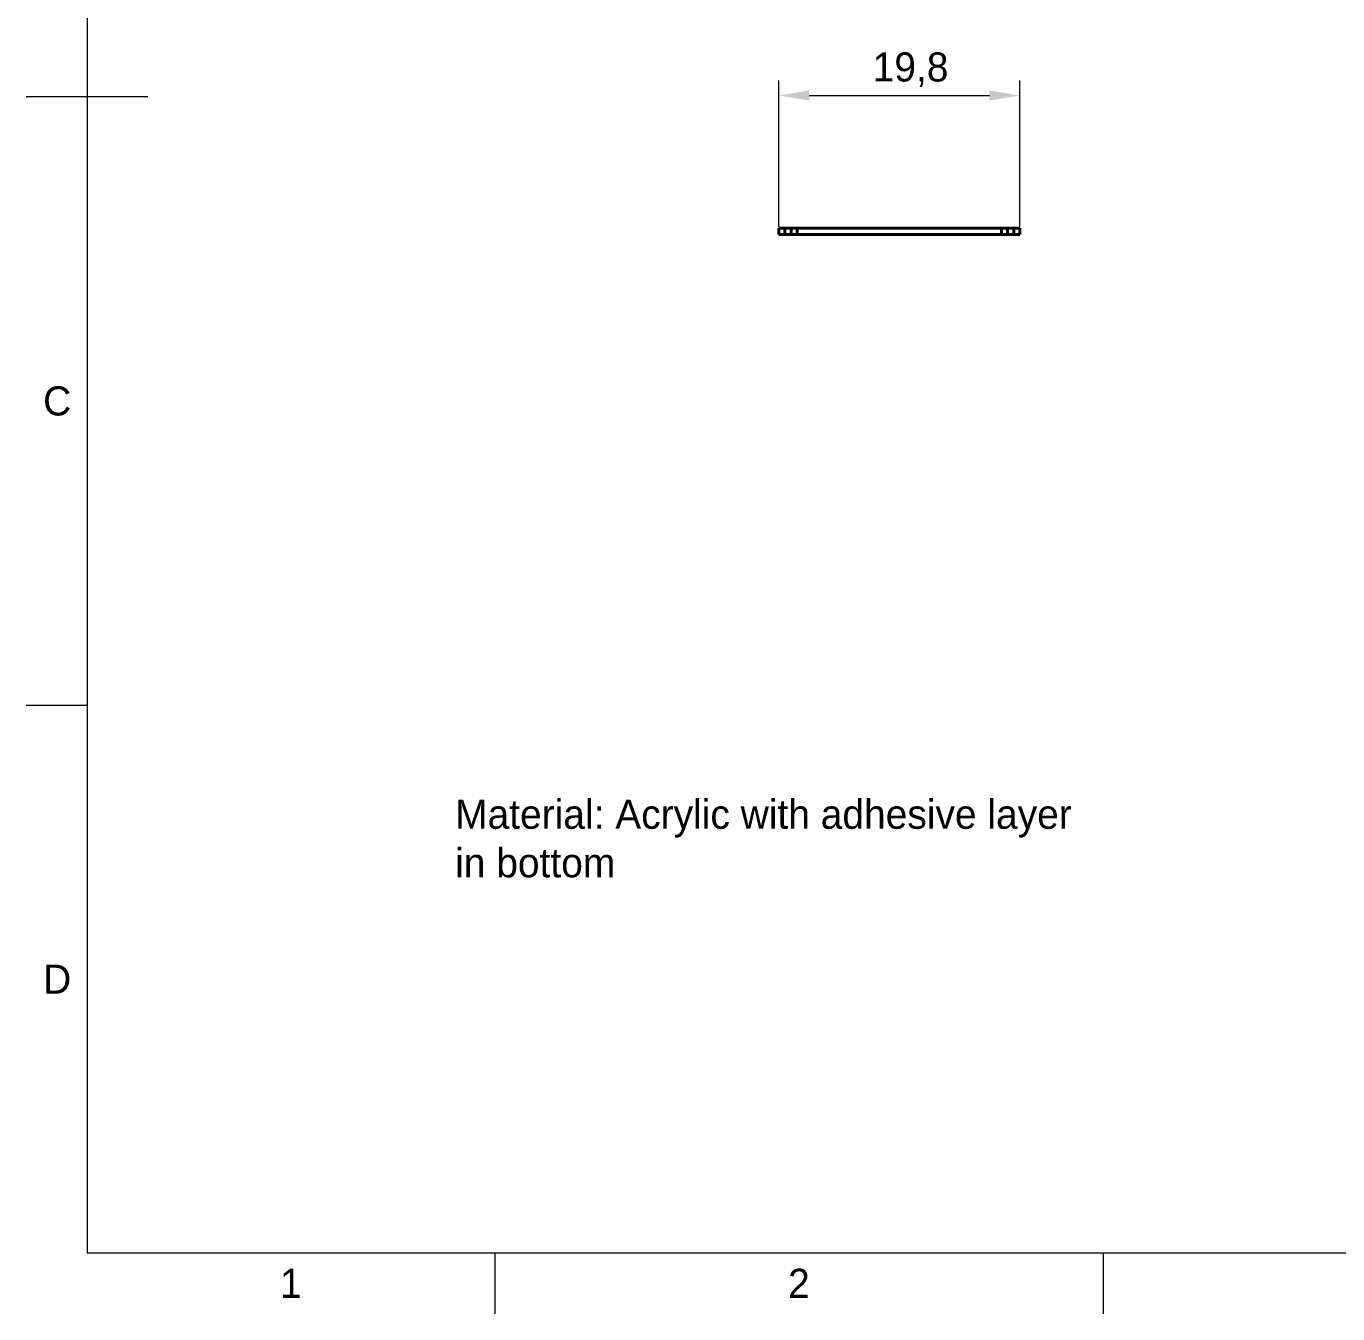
# Model space of a CAD drawing. Header units: millimetres. Extents: x 15 to 292, y 5 to 205.
# Drawn here: x 15 to 122.8, y 5 to 110.8 of the extents above; entities that cross this region are included whole.
import ezdxf

# ---------------------------------------------------------------- set-up
doc = ezdxf.new("R2010")
doc.units = ezdxf.units.MM
for name, color, linetype in [('Annotations', 7, 'Continuous'), ('Border', 7, 'Continuous'), ('Geometries', 7, 'Continuous')]:
    doc.layers.add(name, color=color, linetype=linetype)
doc.styles.add('Shapr0', font='txt', dxfattribs={"height": 2.3925})
doc.styles.add('Shapr4', font='txt', dxfattribs={"height": 2.3925})
doc.dimstyles.new('ISO-25', dxfattribs={"dimtxt": 2.5, "dimasz": 2.5, "dimexe": 1.25, "dimexo": 0.625, "dimtad": 1, "dimtxsty": 'Standard', "dimcen": 2.5, "dimadec": 0, "dimazin": 0, "dimtfac": 1, "dimtmove": 0, "dimatfit": 3, "dimfxl": 1, "dimarcsym": 0})

# ---------------------------------------------------------------- blocks, each defined once
blk = doc.blocks.new('*D11')
at = {"layer": 'Annotations', "color": 0, "linetype": 'Continuous', "lineweight": 15}
for p, q in [((76.85, 94.32), (76.85, 106.36)), ((96.65, 94.32), (96.65, 106.36)), ((79.35, 105.11), (94.15, 105.11))]:
    blk.add_line(p, q, dxfattribs=at)
at = {"layer": 'Annotations', "color": 0}
for points in [[(79.35, 105.53), (79.35, 104.7), (76.85, 105.11)], [(94.15, 104.7), (94.15, 105.53), (96.65, 105.11)]]:
    blk.add_solid(points, dxfattribs=at)
at = {"layer": 'Defpoints', "color": 0}
for p in [(96.65, 105.11), (76.85, 93.7), (96.65, 93.7)]:
    blk.add_point(p, dxfattribs=at)
at = {"layer": 'Annotations', "color": 0, "lineweight": 15, "insert": (87.67, 107.24), "char_height": 2.393, "attachment_point": 5, "style": 'Shapr4'}
blk.add_mtext('\\A1;19,8', dxfattribs=at)

msp = doc.modelspace()

# ---------------------------------------------------------------- linework, layer by layer
at = {"layer": 'Border', "linetype": 'Continuous', "lineweight": 15}
for p, q in [((20, 200), (20, 10)), ((25, 105), (15, 105)), ((20, 55), (15, 55)), ((20, 10), (287, 10)), ((53.5, 10), (53.5, 5)), ((103.5, 10), (103.5, 5))]:
    msp.add_line(p, q, dxfattribs=at)
at = {"layer": 'Geometries', "linetype": 'Continuous', "lineweight": 40}
for p, q in [((77.33, 94.2), (76.85, 94.2)), ((76.85, 93.7), (76.85, 94.2)), ((77.33, 93.7), (77.33, 94.2)), ((77.85, 94.2), (77.33, 94.2)), ((77.85, 93.7), (77.85, 94.2)), ((78.364, 94.2), (77.85, 94.2)), ((78.364, 93.7), (78.364, 94.2)), ((95.136, 94.2), (78.364, 94.2)), ((95.65, 94.2), (95.136, 94.2)), ((95.136, 93.7), (95.136, 94.2)), ((96.17, 94.2), (95.65, 94.2)), ((95.65, 93.7), (95.65, 94.2)), ((96.65, 94.2), (96.17, 94.2)), ((96.17, 93.7), (96.17, 94.2)), ((96.65, 93.7), (96.65, 94.2)), ((77.33, 93.7), (76.85, 93.7)), ((77.85, 93.7), (77.33, 93.7)), ((78.364, 93.7), (77.85, 93.7)), ((95.136, 93.7), (78.364, 93.7)), ((95.65, 93.7), (95.136, 93.7)), ((96.17, 93.7), (95.65, 93.7)), ((96.65, 93.7), (96.17, 93.7))]:
    msp.add_line(p, q, dxfattribs=at)

# ---------------------------------------------------------------- texts
at = {"layer": 'Annotations', "linetype": 'Continuous', "lineweight": 15, "insert": (50.247, 47.247), "char_height": 1.79438, "width": 84.66672, "attachment_point": 1}
msp.add_mtext('{\\fSF-Mono-Regular-Extended.ttf|b0|i0|c0|p0;\\H1.333333x;Material: Acrylic with adhesive layer\\Pin bottom }', dxfattribs=at)
at = {"layer": 'Border', "linetype": 'Continuous', "lineweight": 15, "char_height": 2.393, "width": 2.3925, "style": 'Shapr0'}
for s, insert, attachment_point in [('C', (18.696, 80), 6), ('D', (18.696, 32.5), 6), ('1', (36.75, 8.696), 2), ('2', (78.5, 8.696), 2)]:
    msp.add_mtext(s, dxfattribs=dict(at, insert=insert, attachment_point=attachment_point))

# ---------------------------------------------------------------- dimensions: what is measured, and where the dimension line sits
at = {"layer": 'Annotations', "linetype": 'Continuous', "lineweight": 15}
dim = msp.add_linear_dim(base=(96.65, 105.113), p1=(76.85, 93.7), p2=(96.65, 93.7), dimstyle='ISO-25', override={"dimscale": 1, "dimgap": 0.7, "dimdec": 2, "dimlfac": 1, "dimzin": 8, "dimdsep": 44, "dimtxsty": 'Shapr4', "dimse1": 0, "dimse2": 0, "dimadec": 2, "dimtol": 0, "dimlim": 0, "dimtp": 0, "dimtm": 0, "dimtfac": 0.6, "dimtdec": 8, "dimfrac": 2, "dimtolj": 1, "dimlwd": 15, "dimlwe": 15}, dxfattribs=at)
dim.commit()
dim.dimension.update_dxf_attribs({"geometry": '*D11', "text_midpoint": (87.672, 105.113), "dimtype": 160})

doc.saveas('drawing.dxf')
